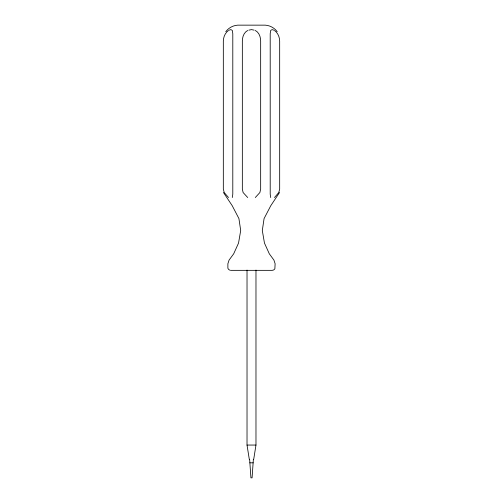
<?xml version="1.0" encoding="UTF-8"?>
<svg xmlns="http://www.w3.org/2000/svg" width="503" height="503" viewBox="0 0 503 503"><rect width="100%" height="100%" fill="white"/><g stroke="black" fill="none" stroke-linecap="round" stroke-linejoin="round"><path stroke-width="0.75" d="M249.626 459.277L250.928 477.85L252.072 477.85L253.374 459.277M255.977 270.067L255.977 445.054L253.713 459.277M232.298 197.534L232.795 194.152L232.795 33.688L232.298 30.457M270.702 30.457L270.205 33.688L270.205 194.152L270.702 197.534M279.517 192.536L270.784 205.689L264.075 218.579L262.302 230.519L264.459 243.062L269.312 253.801L273.934 260.108L275.122 263.748L274.858 268.841L273.745 269.941L272.23 270.344L230.77 270.344M225.772 31.708C228.544 27.898 233.027 25.439 237.73 25.15L265.27 25.15C269.973 25.439 274.456 27.898 277.228 31.708M274.493 197.534L278.769 192.536L279.674 189.078L279.674 41.12C279.618 37.052 277.857 32.871 274.493 30.457M255.291 197.534L259.888 192.536L260.661 189.078L260.661 41.12C260.648 36.989 259.177 32.494 255.291 30.457M228.507 30.457C225.143 32.871 223.382 37.052 223.326 41.12L223.326 189.078L224.231 192.536L228.507 197.534M247.709 30.457C243.823 32.494 242.352 36.989 242.339 41.12L242.339 189.078L243.112 192.536L247.709 197.534M271.142 30.155L272.167 29.614L273.795 30.155M229.205 30.155L230.833 29.614L231.858 30.155M248.847 30.155L251.5 29.614L254.153 30.155M247.023 270.067L247.023 445.054L255.977 445.054M249.815 462.829L253.185 462.829M230.141 270.274L228.739 269.57L227.878 268.269L227.878 263.748L229.066 260.108L233.688 253.801L238.541 243.062L240.698 230.519L238.925 218.579L232.216 205.689L223.483 192.536M249.287 459.277L247.023 445.054"/></g></svg>
